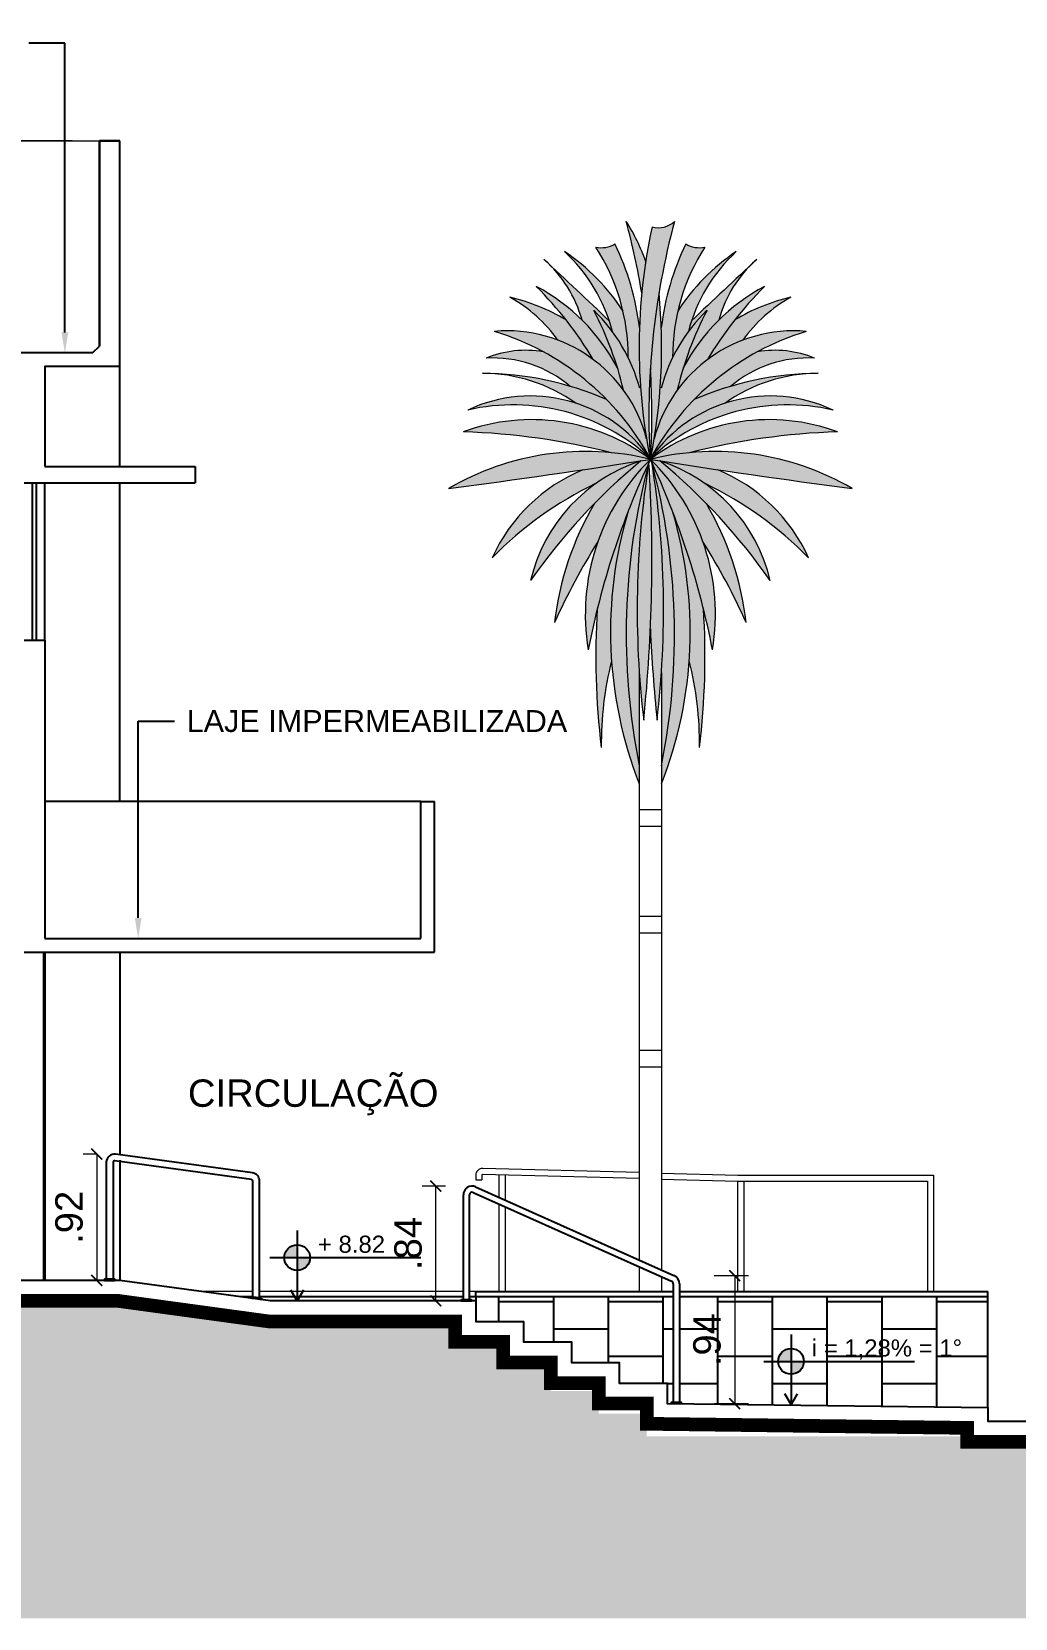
# Model space of a CAD drawing. Header units: metres. Extents: x 2362 to 4220, y 91 to 382.
# Drawn here: x 3273.53 to 3280.72, y 239.56 to 251.16 of the extents above; entities that cross this region are included whole.
import ezdxf
from ezdxf import colors
from ezdxf.entities.mleader import LeaderData, LeaderLine
from ezdxf.math import Vec2, Vec3

# ---------------------------------------------------------------- set-up
doc = ezdxf.new("R2010")
doc.units = ezdxf.units.M
doc.header["$LTSCALE"] = 5
doc.header["$MEASUREMENT"] = 0
for name, color, linetype, lineweight in [('2prancha', 4, 'Continuous', 18), ('HACH', 251, 'Continuous', 5), ('texto', 3, 'Continuous', 25), ('VEGET', 74, 'Continuous', 0)]:
    doc.layers.add(name, color=color, linetype=linetype, lineweight=lineweight)
for name, color, linetype in [('COTA 1 100', 2, 'Continuous'), ('COTA DE NÍVEL', 1, 'Continuous'), ('HACHURA', 251, 'Continuous'), ('PENA 0.15', 7, 'Continuous'), ('PENA 01', 1, 'Continuous'), ('PENA 02', 2, 'Continuous'), ('PENA 03', 3, 'Continuous'), ('PENA 06', 6, 'Continuous'), ('TXT ESPECIFICAÇÕES', 7, 'Continuous')]:
    doc.layers.add(name, color=color, linetype=linetype)
doc.styles.add('GRAF', font='GRAF.SHX')
doc.styles.add('Luana', font='arial.ttf')
doc.styles.get("Standard").update_dxf_attribs({"font": 'arial.ttf'})
doc.dimstyles.new('arial100', dxfattribs={"dimtxt": 0.2, "dimasz": 0.08, "dimexe": 0.1, "dimexo": 0.2, "dimgap": 0.1, "dimtad": 1, "dimzin": 4, "dimdsep": 46, "dimtxsty": 'Luana', "dimblk": 'ARCHTICK', "dimcen": 0, "dimclrd": 7, "dimclre": 7, "dimclrt": 256, "dimadec": 0, "dimazin": 0, "dimtfac": 1, "dimtix": 1, "dimtmove": 0, "dimatfit": 3, "dimldrblk": 'CLOSEDBLANK', "dimfxl": 0, "dimlwd": 5, "dimlwe": 5, "dimarcsym": 0})

# ---------------------------------------------------------------- blocks, each defined once
blk = doc.blocks.new('NIV02')
h = blk.add_hatch(color=256)
h.paths.add_polyline_path([(-43.09, -49.03, 0.414214), (-44.59, -50.53), (-43.09, -50.53)])
h.paths.add_polyline_path([(-43.09, -52.04, 0.414214), (-41.58, -50.53), (-43.09, -50.53)])
for p, q in [((-43.09, -47.38), (-43.09, -55.58)), ((-46.27, -50.53), (-28.68, -50.53))]:
    blk.add_line(p, q)
blk.add_lwpolyline([(-42.36, -54.32), (-43.09, -55.58), (-43.82, -54.32)])
blk.add_circle((-43.09, -50.53), 1.5)
at = {"style": 'GRAF'}
blk.add_attdef('ELEV', (-40.66, -49.96), '', height=1.26, dxfattribs=at)
blk = doc.blocks.new('_ArchTick')
at = {"color": 0, "linetype": 'ByBlock', "const_width": 0.15}
blk.add_lwpolyline([(-0.5, -0.5), (0.5, 0.5)], dxfattribs=at)
blk = doc.blocks.new('*D50')
at = {"layer": 'COTA 1 100', "color": 7, "lineweight": 5, "ltscale": 1.5}
for p, q in [((3280.853, 241.952), (3281.253, 241.952)), ((3281.153, 241.002), (3281.153, 241.952)), ((3280.853, 241.002), (3281.253, 241.002))]:
    blk.add_line(p, q, dxfattribs=at)
at = {"layer": 'Defpoints', "color": 0, "ltscale": 1.5}
for p in [(3280.514, 241.952), (3281.153, 241.952), (3280.514, 241.002)]:
    blk.add_point(p, dxfattribs=at)
at = {"layer": 'COTA 1 100', "color": 7, "lineweight": 5, "ltscale": 1.5, "xscale": 0.08, "yscale": 0.08, "zscale": 0.08}
for p, rotation in [((3281.153, 241.952), 90), ((3281.153, 241.002), 270)]:
    blk.add_blockref('_ArchTick', p, dxfattribs=dict(at, rotation=rotation))
at = {"layer": 'COTA 1 100', "ltscale": 1.5, "insert": (3280.95, 241.477), "char_height": 0.2, "attachment_point": 5, "rotation": 90, "style": 'Luana'}
blk.add_mtext('.95', dxfattribs=at)
blk = doc.blocks.new('_ClosedBlank')
at = {"layer": '2prancha', "color": 0, "lineweight": -2}
for p, q in [((-1, 0.17), (0, 0)), ((-1, 0.17), (-1, -0.17)), ((0, 0), (-1, -0.17))]:
    blk.add_line(p, q, dxfattribs=at)
blk = doc.blocks.new('*D52')
at = {"layer": 'COTA 1 100', "color": 7, "lineweight": 5, "ltscale": 1.5}
for p, q in [((3274.002, 242.955), (3273.902, 242.955)), ((3274.002, 242.955), (3274.002, 242.032)), ((3274.002, 242.032), (3273.902, 242.032))]:
    blk.add_line(p, q, dxfattribs=at)
at = {"layer": 'Defpoints', "color": 0, "ltscale": 1.5}
for p in [(3274.139, 242.955), (3274.002, 242.032), (3274.134, 242.032)]:
    blk.add_point(p, dxfattribs=at)
at = {"layer": 'COTA 1 100', "color": 7, "lineweight": 5, "ltscale": 1.5, "xscale": 0.08, "yscale": 0.08, "zscale": 0.08}
for p, rotation in [((3274.002, 242.955), 90), ((3274.002, 242.032), 270)]:
    blk.add_blockref('_ArchTick', p, dxfattribs=dict(at, rotation=rotation))
at = {"layer": 'COTA 1 100', "ltscale": 1.5, "insert": (3273.8, 242.493), "char_height": 0.2, "attachment_point": 5, "rotation": 90, "style": 'Luana'}
blk.add_mtext('.92', dxfattribs=at)
blk = doc.blocks.new('*D53')
at = {"layer": 'COTA 1 100', "color": 7, "lineweight": 5, "ltscale": 1.5}
for p, q in [((3276.55, 242.722), (3276.38, 242.722)), ((3276.48, 241.882), (3276.48, 242.722)), ((3276.504, 241.882), (3276.38, 241.882))]:
    blk.add_line(p, q, dxfattribs=at)
at = {"layer": 'Defpoints', "color": 0, "ltscale": 1.5}
for p in [(3276.48, 242.722), (3276.75, 242.722), (3276.704, 241.882)]:
    blk.add_point(p, dxfattribs=at)
at = {"layer": 'COTA 1 100', "color": 7, "lineweight": 5, "ltscale": 1.5, "xscale": 0.08, "yscale": 0.08, "zscale": 0.08}
for p, rotation in [((3276.48, 242.722), 90), ((3276.48, 241.882), 270)]:
    blk.add_blockref('_ArchTick', p, dxfattribs=dict(at, rotation=rotation))
at = {"layer": 'COTA 1 100', "ltscale": 1.5, "insert": (3276.278, 242.302), "char_height": 0.2, "attachment_point": 5, "rotation": 90, "style": 'Luana'}
blk.add_mtext('.84', dxfattribs=at)
blk = doc.blocks.new('*D54')
at = {"layer": 'COTA 1 100', "color": 7, "lineweight": 5, "ltscale": 1.5}
for p, q in [((3278.515, 242.067), (3278.765, 242.067)), ((3278.665, 242.067), (3278.665, 241.131)), ((3278.515, 241.131), (3278.765, 241.131))]:
    blk.add_line(p, q, dxfattribs=at)
at = {"layer": 'Defpoints', "color": 0, "ltscale": 1.5}
for p in [(3278.22, 242.067), (3278.238, 241.131), (3278.665, 241.131)]:
    blk.add_point(p, dxfattribs=at)
at = {"layer": 'COTA 1 100', "color": 7, "lineweight": 5, "ltscale": 1.5, "xscale": 0.08, "yscale": 0.08, "zscale": 0.08}
for p, rotation in [((3278.665, 242.067), 90), ((3278.665, 241.131), 270)]:
    blk.add_blockref('_ArchTick', p, dxfattribs=dict(at, rotation=rotation))
at = {"layer": 'COTA 1 100', "ltscale": 1.5, "insert": (3278.463, 241.599), "char_height": 0.2, "attachment_point": 5, "rotation": 90, "style": 'Luana'}
blk.add_mtext('.94', dxfattribs=at)
blk = doc.blocks.new('*D134')
at = {"layer": 'COTA 1 100', "color": 7, "lineweight": 5}
for p, q in [((3273.821, 250.362), (3273.015, 250.362)), ((3273.115, 248.812), (3273.115, 250.362)), ((3273.021, 248.812), (3273.015, 248.812))]:
    blk.add_line(p, q, dxfattribs=at)
at = {"layer": 'Defpoints', "color": 0}
for p in [(3273.115, 250.362), (3274.021, 250.362), (3273.221, 248.812)]:
    blk.add_point(p, dxfattribs=at)
at = {"layer": 'COTA 1 100', "color": 7, "lineweight": 5, "xscale": 0.08, "yscale": 0.08, "zscale": 0.08}
for p, rotation in [((3273.115, 250.362), 90), ((3273.115, 248.812), 270)]:
    blk.add_blockref('_ArchTick', p, dxfattribs=dict(at, rotation=rotation))
at = {"layer": 'COTA 1 100', "insert": (3272.913, 249.587), "char_height": 0.2, "attachment_point": 5, "rotation": 90, "style": 'Luana'}
blk.add_mtext('1.55', dxfattribs=at)

msp = doc.modelspace()

# ---------------------------------------------------------------- hatches: boundary and pattern name
at = {"true_color": 0xffffff}
h = msp.add_hatch(color=7, dxfattribs=at)
h.paths.add_polyline_path([(3277.8724, 249.7726, -0.0243176), (3277.9853, 249.2501, -0.0141168), (3278.0143, 249.48, 0.0571881)])
h.paths.add_polyline_path([(3278.2245, 249.7726, -0.2515842), (3278.0616, 249.733, 0.0038739), (3278.0484, 249.6708), (3278.0484, 248.6972, -0.0496632)])
h.paths.add_polyline_path([(3278.0484, 249.6708, 0.0999343), (3278.046, 248.0462, -0.0296246), (3278.0484, 248.6972)])
h.paths.add_polyline_path([(3278.1115, 249.2501, 0.025315), (3278.0484, 248.6972, -0.0296246), (3278.0509, 248.0462, 0.0738177)])
h = msp.add_hatch(color=7, dxfattribs=at)
h.paths.add_polyline_path([(3277.7897, 249.6085, -0.1933095), (3277.6492, 249.5858, -0.1471931), (3277.8857, 248.7783, 0.0864513), (3277.6345, 249.1233, -0.0630047), (3277.8524, 248.5395, -0.0941534), (3278.0209, 248.1832, -0.0498138), (3277.9686, 248.9974, 0.0830397)])
h.paths.add_polyline_path([(3277.4201, 249.5524, -0.146473), (3277.7708, 248.9674, -0.0445873), (3277.8857, 248.7783, 0.0584618), (3277.8485, 249.1166, 0.1050106)])
h.paths.add_polyline_path([(3277.6345, 249.1233, -0.0417033), (3277.7708, 248.9674, 0.0171977), (3277.7479, 249.0459, 0.0032103), (3277.3111, 249.4579, -0.1316428), (3277.5487, 249.0521, -0.0765454), (3277.8083, 248.7018, 0.0460099)])
h.paths.add_polyline_path([(3277.2142, 249.2984, -0.0616955), (3277.631, 248.7635, -0.0750008), (3277.8524, 248.5395, 0.0169457), (3277.8083, 248.7018, 0.1502534)])
h = msp.add_hatch(color=7, dxfattribs=at)
h.paths.add_polyline_path([(3278.3072, 249.6085, 0.1933095), (3278.4477, 249.5858, 0.1471931), (3278.2112, 248.7783, -0.0864513), (3278.4624, 249.1233, 0.0630047), (3278.2445, 248.5395, 0.0941534), (3278.0759, 248.1832, 0.0498138), (3278.1283, 248.9974, -0.0830397)])
h.paths.add_polyline_path([(3278.6768, 249.5524, 0.146473), (3278.3261, 248.9674, 0.0445873), (3278.2112, 248.7783, -0.0584618), (3278.2483, 249.1166, -0.1050106)])
h.paths.add_polyline_path([(3278.4624, 249.1233, 0.0417033), (3278.3261, 248.9674, -0.0171977), (3278.349, 249.0459, -0.0032103), (3278.7858, 249.4579, 0.1316428), (3278.5482, 249.0521, 0.0765454), (3278.2886, 248.7018, -0.0460099)])
h.paths.add_polyline_path([(3278.8826, 249.2984, 0.0616955), (3278.4659, 248.7635, 0.0750008), (3278.2445, 248.5395, -0.0169457), (3278.2886, 248.7018, -0.1502534)])
for points in [[(3277.372, 248.9055, -0.0702842), (3277.631, 248.7635, 0.0318724), (3277.432, 249.0529, 0.0774359), (3277.0206, 249.2189, -0.1126119)], [(3278.6649, 249.0529, -0.0774359), (3279.0762, 249.2189, 0.1126119), (3278.7249, 248.9055, 0.0702842), (3278.4659, 248.7635, -0.0318724)], [(3276.9092, 248.9697, -0.1952766), (3278.0462, 248.0426, -0.0001628), (3278.046, 248.0462, -0.0084848), (3278.0209, 248.1832, 0.365558)], [(3279.1876, 248.9697, 0.1952766), (3278.0507, 248.0426, 0.0001628), (3278.0509, 248.0462, 0.0084848), (3278.0759, 248.1832, -0.365558)], [(3278.0462, 248.0426, 0.3649329), (3276.7134, 248.3942, -0.246731)], [(3279.3835, 248.3942, 0.246731), (3278.0507, 248.0426, -0.3649329)], [(3278.0484, 247.8003, 0.0045569), (3278.0374, 248.0102, 0.0690441), (3277.9998, 246.1263, 0.014527), (3278.0484, 246.7944)], [(3278.0484, 247.8003, -0.0045569), (3278.0595, 248.0102, -0.0690441), (3278.0971, 246.1263, -0.014527), (3278.0484, 246.7944)]]:
    msp.add_hatch(color=7, dxfattribs=at).paths.add_polyline_path(points)
h = msp.add_hatch(color=7, dxfattribs=at)
h.paths.add_polyline_path([(3276.8482, 248.6624, -0.14938), (3277.5054, 248.4434, -0.1613628), (3278.0462, 248.0426, 0.068746), (3277.7282, 248.4712, 0.0975741)])
h.paths.add_polyline_path([(3277.2653, 248.8201, 0.1419187), (3276.8485, 248.7735, -0.1918073), (3277.4622, 248.5676, -0.0303969), (3277.7282, 248.4712, 0.0747481)])
h = msp.add_hatch(color=7, dxfattribs=at)
h.paths.add_polyline_path([(3279.2487, 248.6624, 0.14938), (3278.5915, 248.4434, 0.1613628), (3278.0507, 248.0426, -0.068746), (3278.3687, 248.4712, -0.0975741)])
h.paths.add_polyline_path([(3278.8316, 248.8201, -0.1419187), (3279.2484, 248.7735, 0.1918073), (3278.6347, 248.5676, 0.0303969), (3278.3687, 248.4712, -0.0747481)])
h = msp.add_hatch(color=7, dxfattribs=at)
h.paths.add_polyline_path([(3276.6812, 248.2348, -0.0543156), (3277.7649, 248.0824, -0.0363142), (3278.0484, 248.034, 0.2551902)])
h.paths.add_polyline_path([(3278.0484, 248.034, 0.1950089), (3276.5737, 247.821, 0.0066363)])
h.paths.add_polyline_path([(3276.8917, 247.3143, -0.0884848), (3277.6482, 247.8567, -0.0769117), (3277.9791, 248.0231, -0.0019071), (3277.5558, 247.9584, 0.1890092)])
h = msp.add_hatch(color=7, dxfattribs=at)
h.paths.add_polyline_path([(3279.4157, 248.2348, 0.0543156), (3278.332, 248.0824, 0.0363142), (3278.0484, 248.034, -0.2551902)])
h.paths.add_polyline_path([(3278.0484, 248.034, -0.1950089), (3279.5232, 247.821, -0.0066363)])
h.paths.add_polyline_path([(3278.1178, 248.0231, 0.0019071), (3278.5411, 247.9584, -0.1890092), (3279.2051, 247.3143, 0.0884848), (3278.4487, 247.8567, 0.0769117)])
h = msp.add_hatch(color=7, dxfattribs=at)
h.paths.add_polyline_path([(3277.9791, 248.0231, 0.2626964), (3277.1724, 247.1477, -0.0673761)])
h.paths.add_polyline_path([(3278.0484, 248.034, 0.2444537), (3277.594, 246.642, -0.0614214)])
h.paths.add_polyline_path([(3278.0484, 248.034, -0.0003126), (3277.9791, 248.0231, 0.0260317), (3277.6393, 247.7105, 0.1043138), (3277.3479, 246.8409, -0.034284), (3277.663, 247.4287, -0.1145233)])
h = msp.add_hatch(color=7, dxfattribs=at)
h.paths.add_polyline_path([(3277.8862, 247.6542, 0.0313098), (3277.6603, 246.9406, 0.0466726), (3277.6897, 245.9282, -0.0650613), (3277.7647, 246.5609, -0.0907212)])
h.paths.add_polyline_path([(3277.9676, 245.661), (3277.9676, 245.7946, -0.1158037), (3278.0374, 248.0102, 0.0161667), (3277.8862, 247.6542, 0.1677757)])
h.paths.add_polyline_path([(3278.0374, 248.0102, 0.1158037), (3277.9676, 245.7946), (3277.9676, 246.4732, -0.0562885)], flags=17)
h = msp.add_hatch(color=7, dxfattribs=at)
h.paths.add_polyline_path([(3278.1178, 248.0231, -0.2626964), (3278.9244, 247.1477, 0.0673761)])
h.paths.add_polyline_path([(3278.0484, 248.034, -0.2444537), (3278.5028, 246.642, 0.0614214)])
h.paths.add_polyline_path([(3278.0484, 248.034, 0.0003126), (3278.1178, 248.0231, -0.0260317), (3278.4576, 247.7105, -0.1043138), (3278.749, 246.8409, 0.034284), (3278.4338, 247.4287, 0.1145233)])
h = msp.add_hatch(color=7, dxfattribs=at)
h.paths.add_polyline_path([(3278.2107, 247.6542, -0.0313098), (3278.4366, 246.9406, -0.0466726), (3278.4072, 245.9282, 0.0650613), (3278.3322, 246.5609, 0.0907212)])
h.paths.add_polyline_path([(3278.0595, 248.0102, -0.0161667), (3278.2107, 247.6542, -0.1677757), (3278.1293, 245.661), (3278.1293, 245.7946, 0.1158037)])
h.paths.add_polyline_path([(3278.0595, 248.0102, -0.1158037), (3278.1293, 245.7946), (3278.1293, 246.4732, 0.0562885)], flags=17)
at = {"layer": 'HACHURA', "ltscale": 1.5}
h = msp.add_hatch(dxfattribs=at)
h.set_pattern_fill('AR-B88,_O', color=256, scale=0.05, angle=90)
h.set_pattern_definition([(90, (2537.7413, 9.2751), (-0.4, 2e-17), []), (180, (2537.74131, 9.2751), (-0.4, -0.2), [0.4, -0.4])])
h.paths.add_polyline_path([(3278.2156, 241.9119), (3276.7714, 241.9119), (3276.7714, 241.8819), (3276.7714, 241.7319), (3277.1214, 241.7319), (3277.1214, 241.5819), (3277.4714, 241.5819), (3277.4714, 241.4319), (3277.8214, 241.4319), (3277.8214, 241.2819), (3278.1714, 241.2819), (3278.1714, 241.1319), (3278.2006, 241.1316), (3278.2006, 241.1387), (3278.2156, 241.1387)])
h.paths.add_polyline_path([(3280.5143, 241.9119), (3278.2606, 241.9119), (3278.2606, 241.1387), (3278.2753, 241.1387), (3278.2753, 241.1306), (3279.0765, 241.1203), (3279.0765, 241.3456, -0.4142136), (3278.9822, 241.4399, -1), (3279.1707, 241.4399, -0.4142136), (3279.0765, 241.3456), (3279.0765, 241.1203), (3280.5143, 241.1019)])
h.paths.add_polyline_path([(3279.1905, 241.413), (3280.3653, 241.413), (3280.3653, 241.6408), (3279.1905, 241.6408)], flags=24)
h.paths.add_polyline_path([(3278.6711, 241.3493), (3278.6711, 241.8377), (3278.2589, 241.8377), (3278.2589, 241.3493)], flags=9)
at = {"layer": 'PENA 01', "ltscale": 1.5}
h = msp.add_hatch(dxfattribs=at)
h.set_pattern_fill('EARTH', color=256, scale=0.75, angle=45, style=0, double=1)
h.set_pattern_definition([(45, (3245.21498, 239.5621), (3e-17, 0.265165), [0.1875, -0.1875]), (45, (3245.16526, 239.61182), (3e-17, 0.265165), [0.1875, -0.1875]), (45, (3245.11554, 239.66154), (3e-17, 0.265165), [0.1875, -0.1875]), (135, (3245.11554, 239.69468), (-0.265165, 6e-17), [0.1875, -0.1875]), (135, (3245.16526, 239.7444), (-0.265165, 6e-17), [0.1875, -0.1875]), (135, (3245.21498, 239.79412), (-0.265165, 6e-17), [0.1875, -0.1875])])
h.paths.add_polyline_path([(3280.3643, 240.8919), (3278.0214, 240.8919), (3278.0214, 241.0579), (3277.6714, 241.0579), (3277.6714, 241.2239), (3277.3214, 241.2239), (3277.3214, 241.3899), (3276.9714, 241.3899), (3276.9714, 241.5559), (3276.6214, 241.5559), (3276.6214, 241.7219), (3275.2605, 241.7219), (3274.1605, 241.8819), (3263.8214, 241.8819), (3263.8214, 241.9119), (3245.215, 241.9119), (3245.215, 239.5621), (3284.8523, 239.5621), (3284.8523, 240.8119), (3280.3643, 240.8119)])

# ---------------------------------------------------------------- linework, layer by layer
at = {"layer": 'HACH', "ltscale": 1.5}
for p, q in [((3276.7714, 242.7677), (3276.8164, 242.7677)), ((3276.944, 242.6395), (3276.944, 242.8024)), ((3276.989, 242.6194), (3276.989, 242.8012)), ((3278.688, 241.9519), (3278.688, 242.757)), ((3278.6886, 242.8019), (3280.1188, 242.8019)), ((3278.733, 241.9519), (3278.733, 242.7569)), ((3280.0738, 242.7569), (3280.0738, 241.9519)), ((3280.1188, 242.8019), (3280.1188, 241.9519)), ((3276.944, 241.9519), (3276.944, 242.5903)), ((3276.989, 241.9519), (3276.989, 242.5701))]:
    msp.add_line(p, q, dxfattribs=at)
at = {"layer": 'HACH'}
for p, q in [((3275.1414, 241.9519), (3274.7581, 241.9519)), ((3276.6814, 241.9519), (3275.1914, 241.9519)), ((3276.7714, 241.9519), (3276.7264, 241.9519))]:
    msp.add_line(p, q, dxfattribs=at)
at = {"layer": 'HACH', "ltscale": 1.5}
for points in [[(3245.215, 250.3619), (3274.0214, 250.3619)], [(3278.1293, 242.8165), (3278.6886, 242.8019)], [(3278.1293, 242.7715), (3278.6874, 242.757), (3280.0738, 242.7569)]]:
    msp.add_lwpolyline(points, dxfattribs=at)
for points in [[(3277.9676, 242.8207), (3276.8227, 242.8506, 0.4218713), (3276.7714, 242.8006), (3276.7714, 242.7677)], [(3277.9664, 242.7758), (3276.8215, 242.8056, 0.4218713), (3276.8164, 242.8006), (3276.8164, 242.7677)]]:
    msp.add_lwpolyline(points, format="xyb", dxfattribs=at)
at = {"layer": 'PENA 0.15', "ltscale": 1.5}
msp.add_line((3276.3714, 245.5319), (3273.6214, 245.5319), dxfattribs=at)
at = {"layer": 'PENA 01', "ltscale": 1.5}
for p, q in [((3274.1714, 247.9819), (3274.1714, 248.7119)), ((3274.1714, 245.5319), (3274.1714, 247.8619)), ((3274.1714, 244.4319), (3274.1714, 242.9504)), ((3274.1714, 242.9101), (3274.1714, 242.0319)), ((3280.5143, 241.1019), (3280.5143, 241.9519)), ((3276.7714, 241.9119), (3276.7714, 241.8819))]:
    msp.add_line(p, q, dxfattribs=at)
for points in [[(3276.7714, 241.9119), (3276.7714, 241.9519), (3278.2156, 241.9519)], [(3278.2606, 241.9519), (3280.5143, 241.9519)], [(3275.1414, 241.9119), (3275.0514, 241.9119)], [(3276.6814, 241.9119), (3275.1914, 241.9119)], [(3276.7714, 241.9119), (3276.7264, 241.9119)], [(3278.2156, 241.9119), (3276.7714, 241.9119)], [(3280.5143, 241.9119), (3278.2606, 241.9119)]]:
    msp.add_lwpolyline(points, dxfattribs=at)
at = {"layer": 'PENA 02', "ltscale": 1.5}
msp.add_line((3273.6214, 246.7119), (3273.6214, 247.8619), dxfattribs=at)
at = {"layer": 'PENA 02'}
for p, q in [((3274.0714, 242.8953), (3274.0714, 242.0404)), ((3274.1214, 242.8953), (3274.1214, 242.0404)), ((3275.1327, 242.7689), (3274.1327, 242.9053)), ((3275.1395, 242.8184), (3274.1395, 242.9548)), ((3275.1414, 241.9098), (3275.1414, 242.759)), ((3275.1914, 241.9029), (3275.1914, 242.759)), ((3276.6814, 241.8892), (3276.6814, 242.6569)), ((3276.7264, 241.8892), (3276.7264, 242.6569)), ((3276.7541, 242.6754), (3278.2032, 242.0258)), ((3276.7712, 242.717), (3278.2204, 242.0674)), ((3278.2156, 242.0073), (3278.2156, 241.1387)), ((3278.2606, 242.0073), (3278.2606, 241.1387))]:
    msp.add_line(p, q, dxfattribs=at)
at = {"layer": 'PENA 02', "ltscale": 1.5, "const_width": 0.1}
msp.add_lwpolyline([(3284.8523, 240.8519), (3280.3643, 240.8519), (3280.3643, 240.9538), (3278.0214, 240.9838), (3278.0214, 241.1319), (3277.6714, 241.1319), (3277.6714, 241.2819), (3277.3214, 241.2819), (3277.3214, 241.4319), (3276.9714, 241.4319), (3276.9714, 241.5819), (3276.6214, 241.5819), (3276.6214, 241.7319), (3275.2605, 241.7319), (3274.1605, 241.8819), (3263.8214, 241.8819), (3263.8214, 241.9119), (3245.215, 241.9119)], dxfattribs=at)
at = {"layer": 'PENA 02'}
for points in [[(3274.0579, 242.0319), (3274.1339, 242.0319), (3274.1339, 242.0404), (3274.0579, 242.0404)], [(3276.6664, 241.8819), (3276.7411, 241.8819), (3276.7411, 241.8892), (3276.6664, 241.8892)], [(3278.2006, 241.1315), (3278.2753, 241.1315), (3278.2753, 241.1387), (3278.2006, 241.1387)]]:
    msp.add_lwpolyline(points, close=True, dxfattribs=at)
for points in [[(3275.1266, 241.9017), (3275.128, 241.9116)], [(3275.2049, 241.891), (3275.1464, 241.899), (3275.1365, 241.9003), (3275.1266, 241.9017)], [(3275.2063, 241.9009), (3275.1478, 241.9089), (3275.1379, 241.9102), (3275.128, 241.9116)], [(3275.2063, 241.9009), (3275.2049, 241.891)]]:
    msp.add_lwpolyline(points, dxfattribs=at)
for centre, radius, start, end in [((3274.1314, 242.8953), 0.06, 82.23483, 180), ((3274.1314, 242.8953), 0.01, 82.23483, 180), ((3275.1314, 242.759), 0.01, 0, 82.23483), ((3275.1314, 242.759), 0.06, 0, 82.23483), ((3276.7464, 242.6569), 0.065, 67.59177, 180), ((3276.7464, 242.6569), 0.02, 67.59177, 180), ((3278.1956, 242.0073), 0.065, 0, 67.59177), ((3278.1956, 242.0073), 0.02, 0, 67.59177)]:
    msp.add_arc(centre, radius, start, end, dxfattribs=at)
at = {"layer": 'PENA 03', "ltscale": 1.5}
for p, q in [((3273.5314, 246.7119), (3273.5314, 247.8619)), ((3273.5614, 246.7119), (3273.5614, 247.8619)), ((3273.6114, 244.4319), (3273.6114, 242.0319)), ((3273.6214, 244.4319), (3273.6214, 242.0319))]:
    msp.add_line(p, q, dxfattribs=at)
at = {"layer": 'PENA 06', "ltscale": 1.5}
for p, q in [((3274.0214, 248.8619), (3274.0214, 250.3619)), ((3274.0214, 250.3619), (3274.1714, 250.3619)), ((3274.1714, 250.3619), (3274.0214, 250.3619)), ((3274.1714, 248.7119), (3274.1714, 250.3619)), ((3273.9714, 248.8119), (3273.4214, 248.8119)), ((3273.9714, 248.8119), (3274.0214, 248.8619)), ((3273.6214, 247.9819), (3274.7214, 247.9819)), ((3274.7214, 247.9819), (3274.7214, 247.8619)), ((3273.6214, 247.8619), (3274.7214, 247.8619)), ((3276.3714, 245.5319), (3276.4714, 245.5319)), ((3276.3714, 244.5319), (3276.3714, 245.5319)), ((3276.4714, 244.4319), (3276.4714, 245.5319)), ((3273.6214, 244.5319), (3276.3714, 244.5319)), ((3273.4714, 244.4319), (3273.6214, 244.4319)), ((3273.6214, 244.4319), (3276.4714, 244.4319))]:
    msp.add_line(p, q, dxfattribs=at)
for points in [[(3274.0214, 250.3619), (3274.0214, 248.8619)], [(3274.1714, 248.7119), (3273.6214, 248.7119), (3273.6214, 247.9819)], [(3273.4714, 247.8619), (3273.6214, 247.8619)], [(3273.4714, 246.7119), (3273.6214, 246.7119)], [(3273.6214, 246.7119), (3273.6214, 244.5319)], [(3276.7714, 241.8819), (3275.2714, 241.8819), (3274.1714, 242.0319), (3263.9714, 242.0319), (3263.9714, 242.0619), (3260.6214, 242.0619)], [(3276.7714, 241.8819), (3276.7714, 241.7319), (3277.1214, 241.7319), (3277.1214, 241.5819), (3277.4714, 241.5819), (3277.4714, 241.4319), (3277.8214, 241.4319), (3277.8214, 241.2819), (3278.1714, 241.2819), (3278.1714, 241.1319), (3280.5143, 241.1019), (3280.5143, 241.0019), (3284.8523, 241.0019)]]:
    msp.add_lwpolyline(points, dxfattribs=at)
at = {"layer": 'VEGET'}
for p, q in [((3277.9676, 246.4732), (3277.9676, 242.1807)), ((3278.1293, 246.4732), (3278.1293, 242.1082)), ((3277.9676, 245.4732), (3278.1293, 245.4732)), ((3277.9676, 245.3522), (3278.1293, 245.3522)), ((3277.9676, 244.6934), (3278.1293, 244.6934)), ((3277.9676, 244.5724), (3278.1293, 244.5724)), ((3277.9676, 243.7142), (3278.1293, 243.7142)), ((3277.9676, 243.5931), (3278.1293, 243.5931)), ((3277.9676, 242.1314), (3277.9676, 241.9519)), ((3278.1293, 242.0589), (3278.1293, 241.9519))]:
    msp.add_line(p, q, dxfattribs=at)
for centre, radius, start, end in [((3272.5604, 248.3509), 5.499, 9.41122, 14.9833), ((3276.6685, 249.008), 1.4262, 19.32687, 32.41916), ((3282.0708, 248.8524), 4.1048, 167.6115, 191.50067), ((3283.5365, 248.3509), 5.499, 165.0167, 183.2141), ((3278.1062, 249.9044), 0.1771, 255.4209, 311.90745), ((3277.6913, 249.7721), 0.1909, 257.27548, 301.03897), ((3276.4256, 248.7891), 1.4602, 359.57544, 33.06911), ((3276.0521, 248.7681), 1.9301, 6.82226, 25.80999), ((3280.0448, 248.7681), 1.9301, 154.19001, 173.17774), ((3279.6713, 248.7891), 1.4602, 146.93089, 180.42456), ((3278.4056, 249.7721), 0.1909, 238.96103, 282.72452), ((3245.449, 215.2351), 46.7589, 46.31014, 47.11321), ((3276.6726, 248.8117), 0.9085, 15.34853, 48.81274), ((3276.6082, 248.3257), 1.471, 32.52344, 56.50221), ((3276.6185, 248.6742), 1.189, 14.28014, 47.61225), ((3279.4886, 248.3257), 1.471, 123.49779, 147.47656), ((3279.4783, 248.6742), 1.189, 132.38775, 165.71986), ((3310.6479, 215.2351), 46.7589, 132.88679, 133.68986), ((3279.4243, 248.8117), 0.9085, 131.18726, 164.65147), ((3276.5411, 248.034), 1.4324, 27.79098, 61.97085), ((3275.2636, 247.3485), 2.7581, 30.86718, 44.98884), ((3274.0261, 248.8524), 4.1048, 348.49933, 5.56035), ((3279.5558, 248.034), 1.4324, 118.02915, 152.20902), ((3280.8333, 247.3485), 2.7581, 135.01116, 149.13282), ((3276.6936, 247.816), 1.4406, 59.16548, 76.87713), ((3276.5092, 248.292), 1.0586, 35.41065, 61.11113), ((3275.4359, 247.9703), 2.4826, 13.25279, 27.67335), ((3276.7698, 248.2299), 1.2434, 15.10832, 45.93434), ((3279.3271, 248.2299), 1.2434, 134.06566, 164.89168), ((3280.661, 247.9703), 2.4826, 152.32665, 166.74721), ((3279.4033, 247.816), 1.4406, 103.12287, 120.83452), ((3279.5877, 248.292), 1.0586, 118.88887, 144.58935), ((3276.9991, 247.9178), 1.0557, 14.56304, 94.88421), ((3276.3361, 247.1061), 1.9497, 28.70757, 72.90548), ((3279.7608, 247.1061), 1.9497, 107.09452, 151.29243), ((3279.0978, 247.9178), 1.0557, 85.11579, 165.43696), ((3277.1374, 248.0773), 0.7538, 80.23203, 112.54164), ((3276.8969, 247.9001), 0.8748, 49.73858, 93.17008), ((3279.2, 247.9001), 0.8748, 86.82992, 130.26142), ((3278.9594, 248.0773), 0.7538, 67.45836, 99.76797), ((3276.8184, 247.4775), 1.1852, 54.57896, 89.8788), ((3276.8029, 246.3334), 2.3295, 66.59442, 89.55565), ((3272.5604, 248.3509), 5.499, 356.7859, 3.61068), ((3279.294, 246.3334), 2.3295, 90.44435, 113.40558), ((3279.2784, 247.4775), 1.1852, 90.1212, 125.42104), ((3277.171, 247.427), 1.07, 35.12508, 115.31985), ((3277.0452, 246.9502), 1.4817, 47.50281, 102.94212), ((3278.9259, 247.427), 1.07, 64.68015, 144.87492), ((3279.0516, 246.9502), 1.4817, 77.05788, 132.49719), ((3277.1809, 246.8822), 1.4419, 53.01428, 110.27741), ((3278.9159, 246.8822), 1.4419, 69.72259, 126.98572), ((3276.5239, 243.1854), 5.0518, 75.77905, 88.21505), ((3279.573, 243.1854), 5.0518, 91.78495, 104.22095), ((3277.5738, 246.1087), 1.9829, 76.15018, 120.28898), ((3278.5231, 246.1087), 1.9829, 59.71102, 103.84982), ((3269.2861, 303.4825), 56.1366, 277.45912, 278.98003), ((3280.8091, 244.6058), 4.437, 129.63014, 145.0483), ((3278.3513, 246.8707), 1.211, 107.90156, 166.77688), ((3279.1597, 246.9011), 1.5869, 134.44734, 189.39441), ((3283.4654, 245.4955), 5.9823, 154.89133, 168.95042), ((3282.7215, 246.7538), 4.8497, 164.98557, 191.40814), ((3284.8074, 246.9329), 6.8553, 170.95829, 186.75696), ((3266.5287, 247.2974), 11.5307, 354.17093, 3.54432), ((3276.9372, 246.9011), 1.5869, 350.60559, 45.55266), ((3272.6314, 245.4955), 5.9823, 11.04958, 25.10867), ((3286.8108, 303.4825), 56.1366, 261.01997, 262.54088), ((3271.2894, 246.9329), 6.8553, 353.24304, 9.04171), ((3273.3753, 246.7538), 4.8497, 348.59186, 15.01443), ((3275.2877, 244.6058), 4.437, 34.9517, 50.36986), ((3277.7455, 246.8707), 1.211, 13.22312, 72.09844), ((3278.0453, 246.7894), 1.2674, 112.72065, 155.53332), ((3278.7905, 245.4649), 2.6505, 115.52819, 135.75473), ((3277.3064, 245.4649), 2.6505, 44.24527, 64.47181), ((3278.0516, 246.7894), 1.2674, 24.46668, 67.27935), ((3279.5551, 246.5848), 2.222, 149.56129, 173.38211), ((3280.8134, 246.7755), 3.0563, 163.29019, 201.38673), ((3275.2835, 246.7755), 3.0563, 338.61327, 16.70981), ((3276.5418, 246.5848), 2.222, 6.61789, 30.43871), ((3281.7871, 244.8392), 4.8697, 147.8749, 155.72913), ((3274.3098, 244.8392), 4.8697, 24.27087, 32.1251), ((3283.0862, 246.5915), 5.4371, 176.31802, 187.00683), ((3273.0107, 246.5915), 5.4371, 352.99317, 3.68198), ((3289.5682, 247.2974), 11.5307, 182.49997, 185.82907), ((3280.1482, 245.9576), 2.4587, 165.79552, 180.68549), ((3275.9487, 245.9576), 2.4587, 359.31451, 14.20448)]:
    msp.add_arc(centre, radius, start, end, dxfattribs=at)

# ---------------------------------------------------------------- block references
at = {"layer": 'COTA DE NÍVEL', "ltscale": 0.05}
ref = msp.add_blockref('NIV02', (3278.167, 245.3649), dxfattribs=dict(at, xscale=0.06266711229946524, yscale=0.06266711229946524, zscale=0.06266711229946524))
ref.add_attrib('ELEV', '+ 8.82', (3275.6187, 242.2339), dxfattribs={"layer": '0', "height": 0.125, "style": 'Luana'})
ref = msp.add_blockref('NIV02', (3281.7767, 244.6067), dxfattribs=dict(at, xscale=0.06266711229946524, yscale=0.06266711229946524, zscale=0.06266711229946524))
ref.add_attrib('ELEV', 'i = 1,28% = 1°', (3279.2284, 241.4757), dxfattribs={"layer": '0', "height": 0.125, "style": 'Luana'})

# ---------------------------------------------------------------- texts
at = {"layer": 'texto', "color": 2, "ltscale": 0.05, "insert": (3275.5838, 243.3701), "char_height": 0.2, "width": 1.934, "attachment_point": 5, "style": 'Luana'}
msp.add_mtext('CIRCULAÇÃO', dxfattribs=at)

# ---------------------------------------------------------------- dimensions: what is measured, and where the dimension line sits
at = {"layer": 'COTA 1 100'}
dim = msp.add_linear_dim(base=(3273.1151, 250.3619), p1=(3273.2214, 248.8119), p2=(3274.0214, 250.3619), angle=90, dimstyle='arial100', override={"dimtmove": 1}, dxfattribs=at)
dim.commit()
dim.dimension.update_dxf_attribs({"geometry": '*D134', "text_midpoint": (3272.913, 249.5869)})
at = {"layer": 'COTA 1 100', "ltscale": 1.5}
for base, p1, p2, override, picture, middle in [((3274.0022, 242.0319), (3274.1395, 242.9548), (3274.1339, 242.0319), {"dimtmove": 1, "dimfxl": 0.15, "dimfxlon": 1}, '*D52', (3273.8001, 242.4934)), ((3276.48, 242.7218), (3276.7038, 241.8819), (3276.75, 242.7218), {"dimtmove": 1, "dimfxl": 0.15, "dimfxlon": 1}, '*D53', (3276.2779, 242.3019)), ((3278.6653, 241.1315), (3278.2204, 242.0674), (3278.2379, 241.1315), {"dimtmove": 1, "dimfxl": 0.15, "dimfxlon": 1}, '*D54', (3278.4631, 241.5994)), ((3281.1526, 241.9519), (3280.5143, 241.0019), (3280.5143, 241.9519), {"dimfxl": 0.3, "dimfxlon": 1}, '*D50', (3280.9505, 241.4769))]:
    dim = msp.add_linear_dim(base=base, p1=p1, p2=p2, angle=90, dimstyle='arial100', override=override, dxfattribs=at)
    dim.commit()
    dim.dimension.update_dxf_attribs({"geometry": picture, "text_midpoint": middle})

# ---------------------------------------------------------------- leaders
at = {"layer": 'TXT ESPECIFICAÇÕES', "ltscale": 0.05}
ml = msp.add_multileader_mtext('Standard', dxfattribs=at)
ml.set_content('CALHA IMPERMEABILIZADA', color=256)
ml.set_leader_properties()
ml.build(insert=Vec2(0, 0))
ml.multileader.update_dxf_attribs({"dogleg_length": 0.36, "arrow_head_size": 0.15})
ctx = ml.context
ctx.base_point, ctx.char_height, ctx.arrow_head_size, ctx.landing_gap_size, ctx.plane_origin = Vec3(3270.342, 251.0762), 0.16, 0.15, 0.09, Vec3(3278.7999, 245.5558)
ctx.text_align_type = 2
notes = []
notes.append((ctx, [(0, (1, 1, 0), (3273.7688, 251.0762), (-1, 0), 0.2642, [(0, [(3273.7688, 248.8119)], 0, [])])]))
ctx.mtext.insert, ctx.mtext.alignment, ctx.mtext.flow_direction = Vec3(3273.4146, 251.1575), 3, 5
ml = msp.add_multileader_mtext('Standard', dxfattribs=at)
ml.set_content('LAJE IMPERMEABILIZADA', color=256)
ml.set_leader_properties()
ml.build(insert=Vec2(0, 0))
ml.multileader.update_dxf_attribs({"dogleg_length": 0.36, "arrow_head_size": 0.15})
ctx = ml.context
ctx.base_point, ctx.char_height, ctx.arrow_head_size, ctx.landing_gap_size, ctx.plane_origin = Vec3(3274.5689, 246.1197), 0.16, 0.15, 0.09, Vec3(3269.2735, 252.9262)
notes.append((ctx, [(0, (1, 1, 0), (3274.3046, 246.1197), (1, 0), 0.2642, [(0, [(3274.3044, 244.5319)], 0, [])])]))
ctx.mtext.insert, ctx.mtext.flow_direction = Vec3(3274.6589, 246.201), 5
for ctx, leaders in notes:
    for number, flags, end, landing, length, lines in leaders:
        leader = LeaderData()
        leader.index, (leader.has_last_leader_line, leader.has_dogleg_vector, leader.attachment_direction) = number, flags
        leader.last_leader_point, leader.dogleg_vector, leader.dogleg_length = Vec3(end), Vec3(landing), length
        for number, points, colour, breaks in lines:
            line = LeaderLine()
            line.index, line.vertices, line.color, line.breaks = number, Vec3.list(points), colors.encode_raw_color(colour), breaks
            leader.lines.append(line)
        ctx.leaders.append(leader)

doc.saveas('drawing.dxf')
